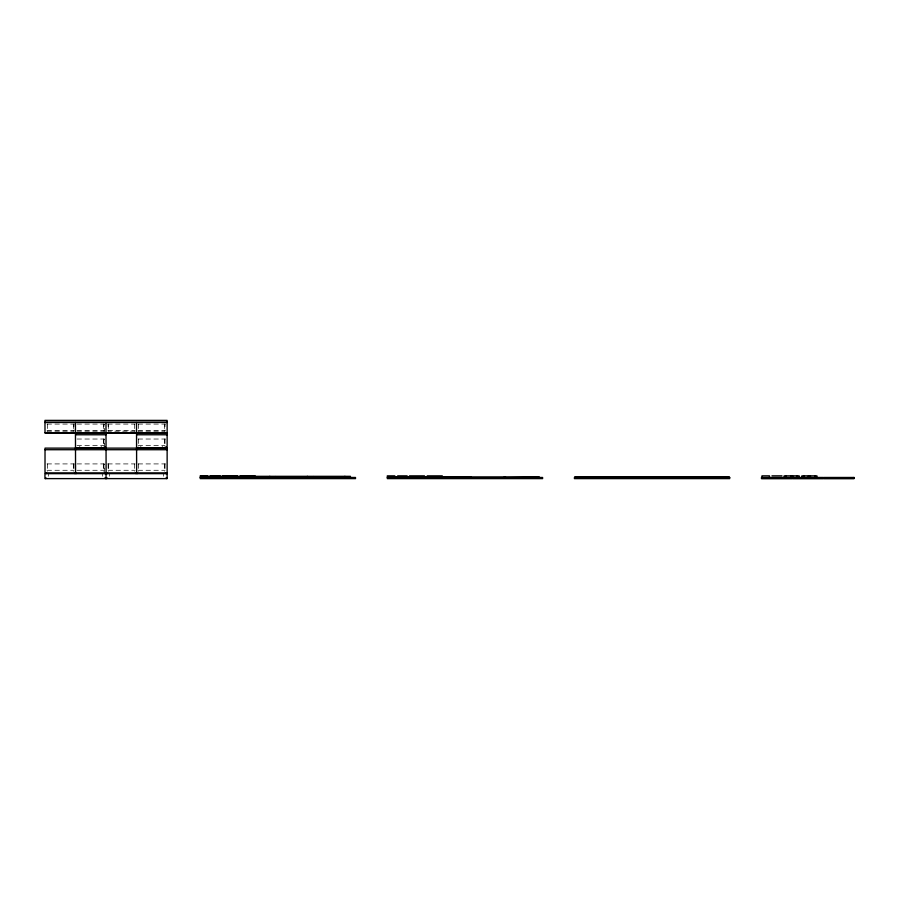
<?xml version="1.0" encoding="UTF-8"?>
<svg xmlns="http://www.w3.org/2000/svg" width="899" height="899" viewBox="0 0 899 899"><rect width="100%" height="100%" fill="white"/><g stroke="black" fill="none" stroke-linecap="round" stroke-linejoin="round"><path stroke-width="0.67" stroke-dasharray="4.5 3.37" d="M47.051 424.081L74.347 424.081M77.022 424.081L104.329 424.081L104.329 432.026M107.756 424.081L135.064 424.081M138.12 424.081L165.416 424.081M47.051 430.441L73.965 430.441M77.022 430.441L103.947 430.441M108.138 430.441L135.064 430.441M138.12 430.441L165.034 430.441M47.051 431.205L73.965 431.205L73.965 424.081M77.022 431.205L103.947 431.205L103.947 424.081M135.064 431.205L108.138 431.205L108.138 424.081M138.12 431.205L165.034 431.205L165.034 424.081M77.022 439.027L104.329 439.027L104.329 446.983M138.12 439.027L165.416 439.027M77.022 445.398L103.947 445.398M138.12 445.398L165.034 445.398M47.051 463.918L74.347 463.918M77.022 463.918L104.329 463.918L104.329 471.874M107.756 463.918L135.064 463.918M138.12 463.918L165.416 463.918M47.051 470.278L73.965 470.278M77.022 470.278L103.947 470.278M108.138 470.278L135.064 470.278M138.12 470.278L165.034 470.278M165.034 439.027L165.034 446.162M165.034 463.918L165.034 471.042M164.652 424.081L164.652 432.026M164.652 439.027L164.652 446.983M164.652 463.918L164.652 471.874M163.607 473.84L163.607 476.223M138.502 424.081L138.502 432.026M138.502 439.027L138.502 446.983M138.502 463.918L138.502 471.874M134.681 424.081L134.681 432.026M134.681 463.918L134.681 471.874M109.577 473.84L109.577 476.223M108.521 424.081L108.521 432.026M108.521 463.918L108.521 471.874M108.138 463.918L108.138 471.042M103.947 439.027L103.947 446.162M103.947 463.918L103.947 471.042M103.565 424.081L103.565 432.026M103.565 439.027L103.565 446.983M103.565 463.918L103.565 471.874M102.508 473.84L102.508 476.223M73.965 463.918L73.965 471.042M73.583 424.081L73.583 432.026M73.583 463.918L73.583 471.874M48.479 473.84L48.479 476.223M47.433 424.081L47.433 432.026M47.433 463.918L47.433 471.874"/><path stroke-width="1.35" d="M44.95 422.294L167.135 422.294M45.017 422.485L167.068 422.485M45.017 432.734L167.068 432.734M167.068 433.048L45.017 433.048L44.95 420.384L167.135 420.384L167.135 478.616L44.95 478.616L44.95 473.649L167.135 473.649M75.561 433.172L105.981 433.172M136.648 433.172L167.068 433.172M75.561 434.768L105.981 434.768M136.648 434.768L167.068 434.768M75.561 447.691L105.981 447.691M136.648 447.691L167.068 447.691M75.561 448.005L105.981 448.005M136.648 448.005L167.068 448.005M167.068 448.129L45.017 448.129L45.017 472.885L167.135 472.885M45.017 449.725L167.068 449.725M207.725 475.852L200.23 475.852L200.23 478.616L355.51 478.616L355.51 477.47L200.23 477.47M210.197 475.852L220.21 475.852M222.379 475.852L237.403 475.852L237.403 477.47M240.134 475.852L255.159 475.852M394.818 475.852L387.323 475.852L387.323 478.616L542.603 478.616L542.603 477.47L387.323 477.47M397.661 475.852L407.146 475.852M409.472 475.852L424.508 475.852M427.227 475.852L442.263 475.852L442.263 477.47M771.96 475.852L781.973 475.852M470.627 477.088L504.553 477.088M505.182 477.088L539.108 476.706L539.108 477.47M761.52 477.785L791.94 477.785M792.57 477.785L822.99 477.785M823.63 477.785L854.05 477.785M46.096 477.976L45.489 478.616M104.902 477.976L106.048 477.976M107.183 477.976L106.588 478.616M165.989 477.976L167.135 477.976M761.52 478.425L791.94 478.425M792.57 478.425L822.99 478.425M823.63 478.425L854.05 478.425M816.921 477.47L816.921 475.852L801.886 475.852L801.886 477.47M814.977 475.852L814.977 477.47M808.437 475.852L808.437 477.47M803.83 475.852L803.83 477.47M799.166 477.47L799.166 475.852L784.13 475.852L784.13 477.47M797.222 475.852L797.222 477.47M792.581 475.852L792.57 478.616L822.99 478.616L822.99 477.47L761.52 477.47L761.52 478.616L791.94 478.616L791.94 477.47M790.682 475.852L790.682 477.47M786.074 475.852L786.074 477.47M769.477 477.47L769.477 475.852L761.981 475.852L761.981 477.47M729.067 477.47L729.067 476.706L575.057 476.706L575.057 477.47M725.437 476.706L725.437 477.47M725.055 476.706L725.055 477.47M698.894 476.706L698.894 477.47M698.523 476.706L698.523 477.47M697.882 476.706L697.882 477.47M636.784 476.706L636.784 477.47M636.155 476.706L636.155 477.47M575.439 476.706L575.439 477.47M505.564 477.088L505.182 477.47M504.553 477.47L504.17 477.088M471.009 477.088L470.627 477.47M469.997 477.47L469.997 476.706L443.072 476.706L443.072 477.47M442.432 477.47L442.432 476.706L415.518 476.706L415.518 477.47M414.877 477.47L414.877 476.706L387.963 476.706L387.963 477.47M350.419 477.47L350.419 476.324L313.504 476.324L313.504 477.47M344.879 476.324L344.879 477.47M312.863 477.47L312.863 476.324L275.959 476.324L275.959 477.47M307.334 476.324L307.334 477.47M275.319 477.47L275.319 476.324L238.415 476.324L238.415 477.47M269.79 476.324L269.79 477.47M237.774 477.47L237.774 476.324L200.859 476.324L200.859 477.47M232.234 476.324L232.234 477.47M166.596 477.976L166.596 478.616M165.989 446.589L165.989 449.354M165.989 472.885L165.989 473.649M162.427 446.983L162.427 448.005M140.727 446.983L140.727 448.005M137.165 472.885L137.165 473.649M136.524 422.485L136.648 472.885M136.019 472.885L136.019 473.649M107.183 472.885L107.183 473.649M105.981 422.485L106.104 472.885M106.048 473.649L106.048 478.616M105.498 477.976L105.498 478.616M104.902 446.589L104.902 449.354M104.902 472.885L104.902 473.649M101.329 446.983L101.329 448.005M79.629 446.983L79.629 448.005M76.067 472.885L76.067 473.649M75.437 422.485L75.561 472.885M74.92 472.885L74.92 473.649M46.096 472.885L46.096 473.649M729.696 477.47L574.427 477.47L574.427 478.616L729.696 478.616L729.696 477.47M854.05 477.47L823.63 477.47L823.63 478.616L854.05 478.616L854.05 477.47M810.37 477.47L810.37 475.852L810.336 477.47"/></g></svg>
